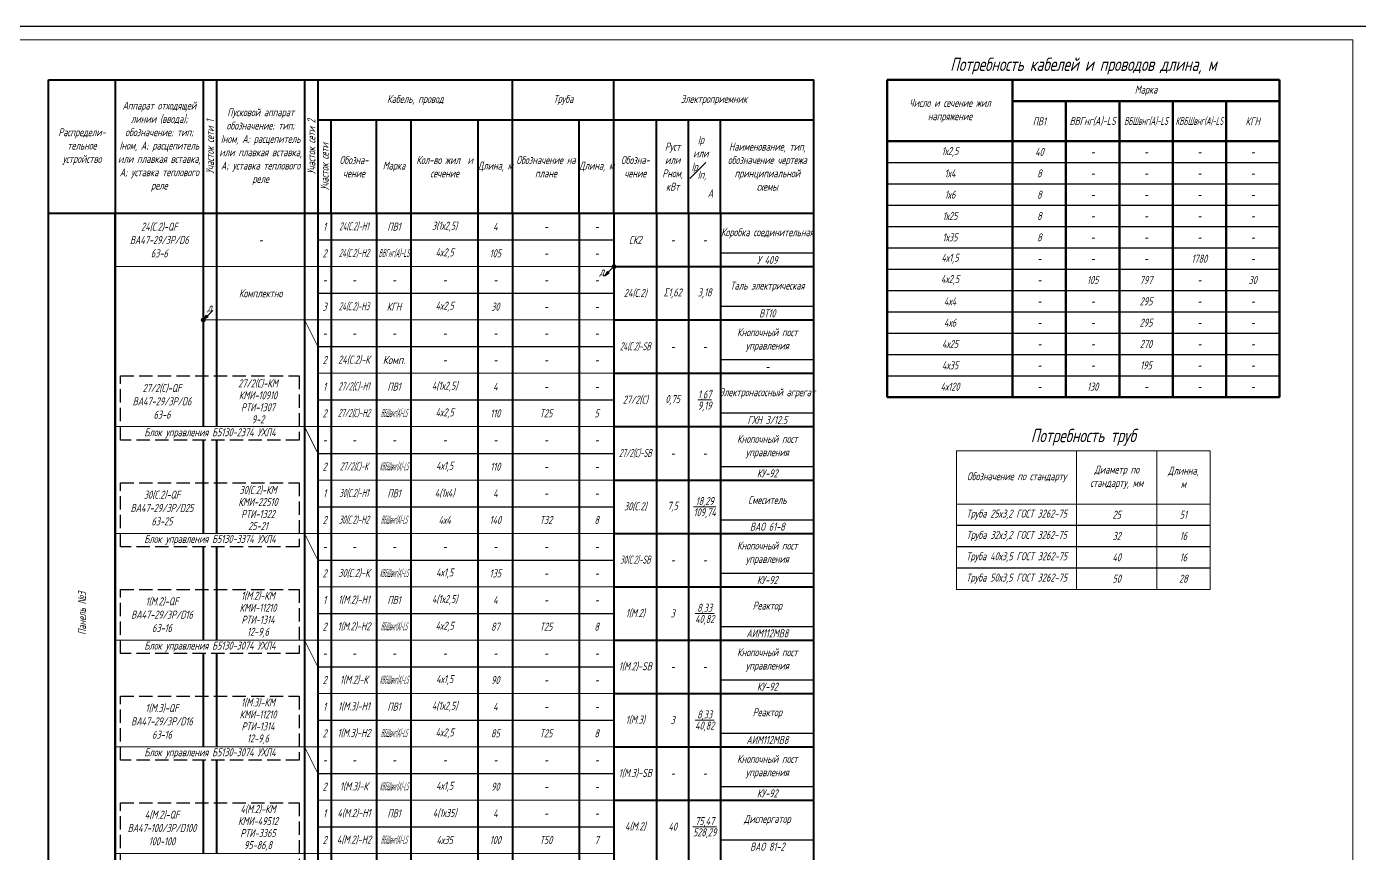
# Model space of a CAD drawing. Header units: millimetres. Extents: x -14296 to 10264, y -13087 to -5602.
# Drawn here: x -10792 to -10292.2, y -12802.7 to -12492.7 of the extents above; entities that cross this region are included whole.
import ezdxf

# ---------------------------------------------------------------- set-up
doc = ezdxf.new("R2010")
doc.units = ezdxf.units.MM
doc.linetypes.add('gost5', pattern=[7, 5, -2, 0])
for name, color, linetype, lineweight in [('КаБель контрольный (Вновь)', 142, 'gost5', 15), ('КаБель силовой (Вновь)', 1, 'Continuous', 15), ('Рамка толстая', 7, 'Continuous', 15), ('Рамка тонкая', 5, 'Continuous', 25), ('Схема распред. сети', 9, 'Continuous', 25), ('ТаБлица', 253, 'Continuous', 15), ('Текст', 7, 'Continuous', 20)]:
    doc.layers.add(name, color=color, linetype=linetype, lineweight=lineweight)
doc.styles.add('Simplex', font='simplex.shx', dxfattribs={"width": 0.7, "oblique": 15})

# ---------------------------------------------------------------- blocks, each defined once
blk = doc.blocks.new('A$C551E481E')
at = {"layer": 'Рамка толстая'}
for p, q in [((836, 589), (20, 589)), ((836, 5), (836, 589))]:
    blk.add_line(p, q, dxfattribs=at)
at = {"layer": 'Рамка тонкая'}
blk.add_line((841, 594), (0, 594), dxfattribs=at)

msp = doc.modelspace()

# ---------------------------------------------------------------- hatches: boundary and pattern name
at = {"layer": 'КаБель силовой (Вновь)'}
for points in [[(-10572.46622, -12582.74065, 1), (-10570.96622, -12582.74065, 1)], [(-10570.96622, -12582.74065, 1), (-10572.46622, -12582.74065, 1)], [(-10575.25175, -12586.27618), (-10573.48399, -12585.21552), (-10574.19109, -12584.50842)], [(-10726.46622, -12602.74065, 1), (-10724.96622, -12602.74065, 1)], [(-10724.96622, -12602.74065, 1), (-10726.46622, -12602.74065, 1)], [(-10725.71622, -12602.74065), (-10723.94845, -12601.67999), (-10724.65556, -12600.97288)]]:
    msp.add_hatch(color=256, dxfattribs=at).paths.add_polyline_path(points)

# ---------------------------------------------------------------- linework, layer by layer
at = {"layer": 'КаБель контрольный (Вновь)', "linetype": 'ByBlock'}
for p, q in [((-10687.71622, -12602.74065), (-10682.71622, -12612.74065)), ((-10682.71622, -12612.74065), (-10682.71622, -12622.74065)), ((-10682.71622, -12622.74065), (-10571.71622, -12622.74065)), ((-10687.71622, -12642.74065), (-10682.71622, -12652.74065)), ((-10682.71622, -12652.74065), (-10682.71622, -12662.74065)), ((-10682.71622, -12662.74065), (-10571.71622, -12662.74065)), ((-10687.71622, -12682.74065), (-10682.71622, -12692.74065)), ((-10682.71622, -12692.74065), (-10682.71622, -12702.74065)), ((-10682.71622, -12702.74065), (-10571.71622, -12702.74065)), ((-10687.71622, -12722.74065), (-10682.71622, -12732.74065)), ((-10682.71622, -12732.74065), (-10682.71622, -12742.74065)), ((-10682.71622, -12742.74065), (-10571.71622, -12742.74065)), ((-10687.71622, -12762.74065), (-10682.71622, -12772.74065)), ((-10682.71622, -12772.74065), (-10682.71622, -12782.74065)), ((-10682.71622, -12782.74065), (-10571.71622, -12782.74065))]:
    msp.add_line(p, q, dxfattribs=at)
at = {"layer": 'КаБель силовой (Вновь)', "lineweight": 200}
msp.add_line((-10758.71622, -12992.74065), (-10758.71622, -12562.74065), dxfattribs=at)
at = {"layer": 'КаБель силовой (Вновь)'}
for p, q in [((-10571.71622, -12582.74065), (-10758.71622, -12582.74065)), ((-10571.71622, -12582.74065), (-10573.83754, -12584.86197)), ((-10574.19109, -12584.50842), (-10575.25175, -12586.27618)), ((-10575.25175, -12586.27618), (-10573.48399, -12585.21552)), ((-10575.25175, -12586.27618), (-10573.48399, -12585.21552)), ((-10574.19109, -12584.50842), (-10573.48399, -12585.21552)), ((-10724.65556, -12600.97288), (-10725.71622, -12602.74065)), ((-10725.71622, -12602.74065), (-10723.94845, -12601.67999)), ((-10571.71622, -12602.74065), (-10725.71622, -12602.74065)), ((-10724.65556, -12600.97288), (-10723.94845, -12601.67999)), ((-10722.18069, -12599.20512), (-10724.30201, -12601.32644)), ((-10571.71622, -12642.74065), (-10758.71622, -12642.74065)), ((-10571.71622, -12682.74065), (-10758.71622, -12682.74065)), ((-10571.71622, -12722.74065), (-10758.71622, -12722.74065)), ((-10571.71622, -12762.74065), (-10758.71622, -12762.74065)), ((-10571.71622, -12802.74065), (-10758.71622, -12802.74065))]:
    msp.add_line(p, q, dxfattribs=at)
for centre in [(-10571.71622, -12582.74065), (-10571.71622, -12582.74065), (-10725.71622, -12602.74065), (-10725.71622, -12602.74065)]:
    msp.add_circle(centre, 0.75, dxfattribs=at)
at = {"layer": 'Рамка тонкая'}
for p, q in [((-10469.21622, -12543.74065), (-10322.21622, -12543.74065)), ((-10469.21622, -12551.74065), (-10322.21622, -12551.74065)), ((-10469.21622, -12559.74065), (-10322.21622, -12559.74065)), ((-10469.21622, -12567.74065), (-10322.21622, -12567.74065)), ((-10682.71622, -12572.74065), (-10571.71622, -12572.74065)), ((-10496.71622, -12577.74065), (-10531.71622, -12577.74065)), ((-10469.21622, -12575.74065), (-10322.21622, -12575.74065)), ((-10469.21622, -12583.74065), (-10322.21622, -12583.74065)), ((-10682.71622, -12592.74065), (-10571.71622, -12592.74065)), ((-10469.21622, -12591.74065), (-10322.21622, -12591.74065)), ((-10496.71622, -12597.74065), (-10531.71622, -12597.74065)), ((-10469.21622, -12599.74065), (-10322.21622, -12599.74065)), ((-10469.21622, -12607.74065), (-10322.21622, -12607.74065)), ((-10682.71622, -12612.74065), (-10571.71622, -12612.74065)), ((-10496.71622, -12617.74065), (-10531.71622, -12617.74065)), ((-10469.21622, -12615.74065), (-10322.21622, -12615.74065)), ((-10469.21622, -12623.74065), (-10322.21622, -12623.74065)), ((-10682.71622, -12632.74065), (-10571.71622, -12632.74065)), ((-10496.71622, -12637.74065), (-10531.71622, -12637.74065)), ((-10682.71622, -12652.74065), (-10571.71622, -12652.74065)), ((-10496.71622, -12657.74065), (-10531.71622, -12657.74065)), ((-10682.71622, -12672.74065), (-10571.71622, -12672.74065)), ((-10496.71622, -12677.74065), (-10531.71622, -12677.74065)), ((-10348.21622, -12679.74065), (-10443.21622, -12679.74065)), ((-10348.21622, -12687.74065), (-10443.21622, -12687.74065)), ((-10682.71622, -12692.74065), (-10571.71622, -12692.74065)), ((-10496.71622, -12697.74065), (-10531.71622, -12697.74065)), ((-10348.21622, -12695.74065), (-10443.21622, -12695.74065)), ((-10682.71622, -12712.74065), (-10571.71622, -12712.74065)), ((-10496.71622, -12717.74065), (-10531.71622, -12717.74065)), ((-10682.71622, -12732.74065), (-10571.71622, -12732.74065)), ((-10496.71622, -12737.74065), (-10531.71622, -12737.74065)), ((-10682.71622, -12752.74065), (-10571.71622, -12752.74065)), ((-10496.71622, -12757.74065), (-10531.71622, -12757.74065)), ((-10682.71622, -12772.74065), (-10571.71622, -12772.74065)), ((-10496.71622, -12777.74065), (-10531.71622, -12777.74065)), ((-10682.71622, -12792.74065), (-10571.71622, -12792.74065)), ((-10496.71622, -12797.74065), (-10531.71622, -12797.74065))]:
    msp.add_line(p, q, dxfattribs=at)
at = {"layer": 'Рамка тонкая', "linetype": 'gost5'}
for points in [[(-10756.71622, -12623.74065), (-10689.71622, -12623.74065), (-10689.71622, -12647.74065), (-10756.71622, -12647.74065)], [(-10756.71622, -12663.74065), (-10689.71622, -12663.74065), (-10689.71622, -12687.74065), (-10756.71622, -12687.74065)], [(-10756.71622, -12703.74065), (-10689.71622, -12703.74065), (-10689.71622, -12727.74065), (-10756.71622, -12727.74065)], [(-10756.71622, -12743.74065), (-10689.71622, -12743.74065), (-10689.71622, -12767.74065), (-10756.71622, -12767.74065)], [(-10756.71622, -12783.74065), (-10689.71622, -12783.74065), (-10689.71622, -12807.74065), (-10756.71622, -12807.74065)]]:
    msp.add_lwpolyline(points, close=True, dxfattribs=at)
at = {"layer": 'Схема распред. сети', "lineweight": 40}
for p, q in [((-10783.71622, -13062.74065), (-10783.71622, -12512.74065)), ((-10783.71622, -12512.74065), (-10496.71622, -12512.74065)), ((-10758.71622, -12512.74065), (-10758.71622, -13062.74065)), ((-10725.71622, -12512.74065), (-10725.71622, -12562.74065)), ((-10720.71622, -12512.74065), (-10720.71622, -12562.74065)), ((-10687.71622, -12512.74065), (-10687.71622, -12562.74065)), ((-10682.71622, -12512.74065), (-10682.71622, -12562.74065)), ((-10609.71622, -12562.74065), (-10609.71622, -12512.74065)), ((-10571.71622, -12562.74065), (-10571.71622, -12512.74065)), ((-10496.71622, -13062.74065), (-10496.71622, -12512.74065)), ((-10682.71622, -12527.74065), (-10609.71622, -12527.74065)), ((-10677.71622, -12562.74065), (-10677.71622, -12527.74065)), ((-10660.71622, -12562.74065), (-10660.71622, -12527.74065)), ((-10647.71622, -13062.74065), (-10647.71622, -12527.74065)), ((-10622.71622, -12527.74065), (-10622.71622, -13062.74065)), ((-10609.71622, -12527.74065), (-10571.71622, -12527.74065)), ((-10584.71622, -12562.74065), (-10584.71622, -12527.74065)), ((-10571.71622, -12527.74065), (-10496.71622, -12527.74065)), ((-10555.71622, -12562.74065), (-10555.71622, -12527.74065)), ((-10543.71622, -12562.74065), (-10543.71622, -12527.74065)), ((-10531.71622, -12562.74065), (-10531.71622, -12527.74065)), ((-10783.71622, -12562.74065), (-10496.71622, -12562.74065)), ((-10725.71622, -12562.74065), (-10725.71622, -12642.74065)), ((-10720.71622, -12562.74065), (-10720.71622, -12642.74065)), ((-10687.71622, -12562.74065), (-10687.71622, -13062.74065)), ((-10682.71622, -12562.74065), (-10682.71622, -13062.74065)), ((-10677.71622, -12562.74065), (-10677.71622, -13062.74065)), ((-10660.71622, -12562.74065), (-10660.71622, -13062.74065)), ((-10609.71622, -12562.74065), (-10609.71622, -13062.74065)), ((-10584.71622, -12562.74065), (-10584.71622, -13062.74065)), ((-10571.71622, -12562.74065), (-10571.71622, -13062.74065)), ((-10555.71622, -12562.74065), (-10555.71622, -13062.74065)), ((-10543.71622, -12562.74065), (-10543.71622, -13062.74065)), ((-10531.71622, -12562.74065), (-10531.71622, -13062.74065)), ((-10571.71622, -12582.74065), (-10496.71622, -12582.74065)), ((-10571.71622, -12602.74065), (-10496.71622, -12602.74065)), ((-10571.71622, -12622.74065), (-10496.71622, -12622.74065)), ((-10571.71622, -12642.74065), (-10496.71622, -12642.74065)), ((-10725.71622, -12647.74065), (-10725.71622, -12682.74065)), ((-10720.71622, -12647.74065), (-10720.71622, -12682.74065)), ((-10571.71622, -12662.74065), (-10496.71622, -12662.74065)), ((-10571.71622, -12682.74065), (-10496.71622, -12682.74065)), ((-10725.71622, -12687.74065), (-10725.71622, -12722.74065)), ((-10720.71622, -12687.74065), (-10720.71622, -12722.74065)), ((-10571.71622, -12702.74065), (-10496.71622, -12702.74065)), ((-10571.71622, -12722.74065), (-10496.71622, -12722.74065)), ((-10725.71622, -12727.74065), (-10725.71622, -12762.74065)), ((-10720.71622, -12727.74065), (-10720.71622, -12762.74065)), ((-10571.71622, -12742.74065), (-10496.71622, -12742.74065)), ((-10571.71622, -12762.74065), (-10496.71622, -12762.74065)), ((-10725.71622, -12767.74065), (-10725.71622, -12802.74065)), ((-10720.71622, -12767.74065), (-10720.71622, -12802.74065)), ((-10571.71622, -12782.74065), (-10496.71622, -12782.74065))]:
    msp.add_line(p, q, dxfattribs=at)
at = {"layer": 'ТаБлица', "lineweight": 60}
for p, q in [((-10469.21622, -12512.74065), (-10469.21622, -12631.74065)), ((-10469.21622, -12512.74065), (-10322.21622, -12512.74065)), ((-10422.21622, -12512.74065), (-10422.21622, -12631.74065)), ((-10322.21622, -12512.74065), (-10322.21622, -12631.74065)), ((-10422.21622, -12520.74065), (-10322.21622, -12520.74065)), ((-10402.21622, -12520.74065), (-10402.21622, -12631.74065)), ((-10382.21622, -12520.74065), (-10382.21622, -12631.74065)), ((-10362.21622, -12520.74065), (-10362.21622, -12631.74065)), ((-10342.21622, -12520.74065), (-10342.21622, -12631.74065)), ((-10469.21622, -12535.74065), (-10322.21622, -12535.74065)), ((-10469.21622, -12631.74065), (-10322.21622, -12631.74065))]:
    msp.add_line(p, q, dxfattribs=at)
at = {"layer": 'ТаБлица'}
for p, q in [((-10443.21622, -12651.74065), (-10348.21622, -12651.74065)), ((-10443.21622, -12703.74065), (-10443.21622, -12651.74065)), ((-10398.21622, -12651.74065), (-10398.21622, -12703.74065)), ((-10368.21622, -12651.74065), (-10368.21622, -12703.74065)), ((-10348.21622, -12651.74065), (-10348.21622, -12703.74065)), ((-10348.21622, -12671.74065), (-10443.21622, -12671.74065)), ((-10348.21622, -12703.74065), (-10443.21622, -12703.74065))]:
    msp.add_line(p, q, dxfattribs=at)

# ---------------------------------------------------------------- block references
msp.add_blockref('A$C551E481E', (-11130.71622, -13086.74065))

# ---------------------------------------------------------------- texts
at = {"layer": 'Текст', "lineweight": 35, "char_height": 5, "attachment_point": 5, "style": 'Simplex'}
for s, insert, width in [('{\\Q15;Потребность кабелей и проводов длина, м }', (-10395.71622, -12507.53024), 147), ('Потребность труб', (-10395.71622, -12646.74065), 95)]:
    msp.add_mtext(s, dxfattribs=dict(at, insert=insert, width=width))
at = {"layer": 'Текст', "char_height": 3, "attachment_point": 5, "style": 'Simplex'}
for s, insert, width in [('Кабель, провод', (-10646.21622, -12520.24065), 73), ('Труба', (-10590.71622, -12520.24065), 38), ('Электроприемник', (-10534.21622, -12520.24065), 75), ('Марка', (-10372.21622, -12516.74065), 100), ('{\\W0.7;Аппарат отходящей линии (ввода); обозначение; тип; Iном, А; расцепитель или плавкая вставка, А; уставка теплового реле}', (-10742.21622, -12537.74065), 33), ('Пусковой аппарат обозначение; тип; Iном, А; расцепитель или плавкая вставка, А; уставка теплового реле', (-10704.21622, -12537.74065), 33), ('Число и сечение жил\\Pнапряжение', (-10445.71622, -12524.24065), 47), ('ПВ1', (-10412.21622, -12528.24065), 20), ('{\\W0.6;ВВГнг(А)-LS}', (-10392.21622, -12528.24065), 20), ('{\\W0.5;ВБШвнг(А)-LS}', (-10372.21622, -12528.24065), 20), ('{\\W0.5;КВБШвнг(А)-LS}', (-10352.21622, -12528.24065), 20), ('КГН', (-10332.21622, -12528.24065), 20), ('Распредели-\\Pтельное устройство', (-10771.21622, -12537.74065), 25), ('Pуст или Pном, кВт', (-10549.71622, -12545.24065), 12), ('\\A1;Iр   или   \\SIр#Iп, ;       А', (-10537.71622, -12545.24065), 12), ('Наименование, тип, обозначение чертежа принципиальной схемы', (-10514.21622, -12545.24065), 35), ('1х2,5', (-10445.71622, -12539.74065), 47), ('40', (-10412.21622, -12539.74065), 20), ('Обозна- чение', (-10669.21622, -12545.24065), 17), ('Марка', (-10654.21622, -12545.24065), 13), ('Кол-во жил  и сечение', (-10635.21622, -12545.24065), 25), ('Обозначение на плане', (-10597.21622, -12545.24065), 25), ('Обозна-\\Pчение', (-10563.71622, -12545.24065), 16), ('-', (-10392.21622, -12539.74065), 20), ('-', (-10372.21622, -12539.74065), 20), ('-', (-10352.21622, -12539.74065), 20), ('-', (-10332.21622, -12539.74065), 20), ('Длина, м', (-10616.21622, -12545.24065), 13), ('Длина, м', (-10578.21622, -12545.24065), 13), ('1х4', (-10445.71622, -12547.74065), 47), ('8', (-10412.21622, -12547.74065), 20), ('-', (-10392.21622, -12547.74065), 20), ('-', (-10372.21622, -12547.74065), 20), ('-', (-10352.21622, -12547.74065), 20), ('-', (-10332.21622, -12547.74065), 20), ('1х6', (-10445.71622, -12555.74065), 47), ('8', (-10412.21622, -12555.74065), 20), ('-', (-10392.21622, -12555.74065), 20), ('-', (-10372.21622, -12555.74065), 20), ('-', (-10352.21622, -12555.74065), 20), ('-', (-10332.21622, -12555.74065), 20), ('1х25', (-10445.71622, -12563.74065), 47), ('8', (-10412.21622, -12563.74065), 20), ('24(С.2)-QF\\PВА47-29/3Р/D6\\P63-6', (-10742.21622, -12572.74065), 33), ('1', (-10680.21622, -12567.74065), 5), ('{\\W0.5;24(С.2)-Н1}', (-10669.21622, -12567.74065), 17), ('{\\W0.7;ПВ1}', (-10654.21622, -12567.74065), 13), ('3(1х2,5)', (-10635.21622, -12567.74065), 25), ('4', (-10616.21622, -12567.74065), 13), ('-', (-10597.21622, -12567.74065), 25), ('-', (-10578.21622, -12567.74065), 13), ('{\\W0.7;Коробка соединительная}', (-10514.21622, -12570.24065), 35), ('-', (-10392.21622, -12563.74065), 20), ('-', (-10372.21622, -12563.74065), 20), ('-', (-10352.21622, -12563.74065), 20), ('-', (-10332.21622, -12563.74065), 20), ('-', (-10704.21622, -12572.74065), 33), ('СК2', (-10563.71622, -12572.74065), 16), ('-', (-10549.71622, -12572.74065), 12), ('-', (-10537.71622, -12572.74065), 12), ('1х35', (-10445.71622, -12571.74065), 47), ('8', (-10412.21622, -12571.74065), 20), ('-', (-10392.21622, -12571.74065), 20), ('-', (-10372.21622, -12571.74065), 20), ('-', (-10352.21622, -12571.74065), 20), ('-', (-10332.21622, -12571.74065), 20), ('2', (-10680.21622, -12577.74065), 5), ('{\\W0.5;24(С.2)-Н2}', (-10669.21622, -12577.74065), 17), ('{\\W0.4;ВВГнг(А)-LS}', (-10654.21622, -12577.74065), 13), ('4х2,5', (-10635.21622, -12577.74065), 25), ('105', (-10616.21622, -12577.74065), 13), ('-', (-10597.21622, -12577.74065), 25), ('-', (-10578.21622, -12577.74065), 13), ('4х1,5', (-10445.71622, -12579.74065), 47), ('1780', (-10352.21622, -12579.74065), 20), ('У 409', (-10514.21622, -12580.24065), 35), ('-', (-10412.21622, -12579.74065), 20), ('-', (-10392.21622, -12579.74065), 20), ('-', (-10372.21622, -12579.74065), 20), ('-', (-10332.21622, -12579.74065), 20), ('-', (-10680.21622, -12587.74065), 5), ('-', (-10669.21622, -12587.74065), 17), ('-', (-10654.21622, -12587.74065), 13), ('-', (-10635.21622, -12587.74065), 25), ('-', (-10616.21622, -12587.74065), 13), ('-', (-10597.21622, -12587.74065), 25), ('-', (-10578.21622, -12587.74065), 13), ('д', (-10576.1975, -12584.75449), 7.177382), ('4х2,5', (-10445.71622, -12587.74065), 47), ('-', (-10412.21622, -12587.74065), 20), ('105', (-10392.21622, -12587.74065), 20), ('797', (-10372.21622, -12587.74065), 20), ('-', (-10352.21622, -12587.74065), 20), ('30', (-10332.21622, -12587.74065), 20), ('Комплектно', (-10704.21622, -12592.74065), 33), ('24(С.2)', (-10563.71622, -12592.74065), 16), ('Σ1,62', (-10549.71622, -12592.74065), 12), ('3,18', (-10537.71622, -12592.74065), 12), ('{\\W0.7;Таль электрическая}', (-10514.21622, -12590.24065), 35), ('д', (-10723.24135, -12598.26578), 7.177382), ('3', (-10680.21622, -12597.74065), 5), ('{\\W0.5;24(С.2)-Н3}', (-10669.21622, -12597.74065), 17), ('КГН', (-10654.21622, -12597.74065), 13), ('4х2,5', (-10635.21622, -12597.74065), 25), ('30', (-10616.21622, -12597.74065), 13), ('-', (-10597.21622, -12597.74065), 25), ('-', (-10578.21622, -12597.74065), 13), ('4х4', (-10445.71622, -12595.74065), 47), ('-', (-10412.21622, -12595.74065), 20), ('-', (-10392.21622, -12595.74065), 20), ('295', (-10372.21622, -12595.74065), 20), ('-', (-10352.21622, -12595.74065), 20), ('-', (-10332.21622, -12595.74065), 20), ('ВТ10', (-10514.21622, -12600.24065), 35), ('4х6', (-10445.71622, -12603.74065), 47), ('295', (-10372.21622, -12603.74065), 20), ('-', (-10680.21622, -12607.74065), 5), ('-', (-10669.21622, -12607.74065), 17), ('-', (-10654.21622, -12607.74065), 13), ('-', (-10635.21622, -12607.74065), 25), ('-', (-10616.21622, -12607.74065), 13), ('-', (-10597.21622, -12607.74065), 25), ('-', (-10578.21622, -12607.74065), 13), ('Кнопочный пост управления', (-10514.21622, -12610.24065), 35), ('-', (-10412.21622, -12603.74065), 20), ('-', (-10392.21622, -12603.74065), 20), ('-', (-10352.21622, -12603.74065), 20), ('-', (-10332.21622, -12603.74065), 20), ('{\\W0.5;24(С.2)-SB}', (-10563.71622, -12612.74065), 16), ('-', (-10549.71622, -12612.74065), 12), ('-', (-10537.71622, -12612.74065), 12), ('4х25', (-10445.71622, -12611.74065), 47), ('-', (-10412.21622, -12611.74065), 20), ('-', (-10392.21622, -12611.74065), 20), ('270', (-10372.21622, -12611.74065), 20), ('-', (-10352.21622, -12611.74065), 20), ('-', (-10332.21622, -12611.74065), 20), ('2', (-10680.21622, -12617.74065), 5), ('{\\W0.6;24(С.2)-К}', (-10669.21622, -12617.74065), 17), ('{\\W0.8;Комп.}', (-10654.21622, -12617.74065), 13), ('-', (-10635.21622, -12617.74065), 25), ('-', (-10616.21622, -12617.74065), 13), ('-', (-10597.21622, -12617.74065), 25), ('-', (-10578.21622, -12617.74065), 13), ('4х35', (-10445.71622, -12619.74065), 47), ('195', (-10372.21622, -12619.74065), 20), ('-', (-10514.21622, -12620.24065), 35), ('-', (-10412.21622, -12619.74065), 20), ('-', (-10392.21622, -12619.74065), 20), ('-', (-10352.21622, -12619.74065), 20), ('-', (-10332.21622, -12619.74065), 20), ('27/2(С)-QF\\PВА47-29/3Р/D6\\P63-6', (-10741.21622, -12633.24065), 31), ('1', (-10680.21622, -12627.74065), 5), ('{\\W0.5;27/2(С)-Н1}', (-10669.21622, -12627.74065), 17), ('{\\W0.7;ПВ1}', (-10654.21622, -12627.74065), 13), ('4(1х2,5)', (-10635.21622, -12627.74065), 25), ('4', (-10616.21622, -12627.74065), 13), ('-', (-10597.21622, -12627.74065), 25), ('-', (-10578.21622, -12627.74065), 13), ('4х120', (-10445.71622, -12627.74065), 47), ('-', (-10412.21622, -12627.74065), 20), ('130', (-10392.21622, -12627.74065), 20), ('-', (-10372.21622, -12627.74065), 20), ('-', (-10352.21622, -12627.74065), 20), ('-', (-10332.21622, -12627.74065), 20), ('27/2(С)', (-10563.71622, -12632.74065), 16), ('0,75', (-10549.71622, -12632.74065), 12), ('\\A1;{\\W0.7;\\S1,67/9,19;}', (-10537.71622, -12632.74065), 12), ('Электронасосный агрегат', (-10514.21622, -12630.24065), 35), ('2', (-10680.21622, -12637.74065), 5), ('{\\W0.5;27/2(С)-Н2}', (-10669.21622, -12637.74065), 17), ('{\\W0.3;ВБШвнг(А)-LS}', (-10654.21622, -12637.74065), 13), ('4х2,5', (-10635.21622, -12637.74065), 25), ('110', (-10616.21622, -12637.74065), 13), ('Т25', (-10597.21622, -12637.74065), 25), ('5', (-10578.21622, -12637.74065), 13), ('ГХН 3/12.5', (-10514.21622, -12640.24065), 35), ('Блок управления Б5130-2374 УХЛ4', (-10723.21622, -12645.24065), 67), ('-', (-10680.21622, -12647.74065), 5), ('-', (-10669.21622, -12647.74065), 17), ('-', (-10654.21622, -12647.74065), 13), ('-', (-10635.21622, -12647.74065), 25), ('-', (-10616.21622, -12647.74065), 13), ('-', (-10597.21622, -12647.74065), 25), ('-', (-10578.21622, -12647.74065), 13), ('Кнопочный пост управления', (-10514.21622, -12650.24065), 35), ('{\\W0.5;27/2(С)-SB}', (-10563.71622, -12652.74065), 16), ('-', (-10549.71622, -12652.74065), 12), ('-', (-10537.71622, -12652.74065), 12), ('2', (-10680.21622, -12657.74065), 5), ('{\\W0.5;27/2(С)-К}', (-10669.21622, -12657.74065), 17), ('{\\W0.3;КВБШвнг(А)-LS}', (-10654.21622, -12657.74065), 13), ('4х1,5', (-10635.21622, -12657.74065), 25), ('110', (-10616.21622, -12657.74065), 13), ('-', (-10597.21622, -12657.74065), 25), ('-', (-10578.21622, -12657.74065), 13), ('Диаметр по стандарту, мм', (-10383.21622, -12661.74065), 30), ('Длинна,\\Pм', (-10358.21622, -12661.74065), 20), ('КУ-92', (-10514.21622, -12660.24065), 35), ('Обозначение по стандарту', (-10420.71622, -12661.74065), 45), ('30(С.2)-QF\\PВА47-29/3Р/D25\\P63-25', (-10741.21622, -12673.24065), 31), ('1', (-10680.21622, -12667.74065), 5), ('{\\W0.5;30(С.2)-Н1}', (-10669.21622, -12667.74065), 17), ('{\\W0.7;ПВ1}', (-10654.21622, -12667.74065), 13), ('4(1х4)', (-10635.21622, -12667.74065), 25), ('4', (-10616.21622, -12667.74065), 13), ('-', (-10597.21622, -12667.74065), 25), ('-', (-10578.21622, -12667.74065), 13), ('30(С.2)', (-10563.71622, -12672.74065), 16), ('7,5', (-10549.71622, -12672.74065), 12), ('\\A1;\\S18,29/109,74;', (-10537.71622, -12672.74065), 12), ('Смеситель', (-10514.21622, -12670.24065), 35), ('2', (-10680.21622, -12677.74065), 5), ('{\\W0.5;30(С.2)-Н2}', (-10669.21622, -12677.74065), 17), ('{\\W0.3;ВБШвнг(А)-LS}', (-10654.21622, -12677.74065), 13), ('4х4', (-10635.21622, -12677.74065), 25), ('140', (-10616.21622, -12677.74065), 13), ('Т32', (-10597.21622, -12677.74065), 25), ('8', (-10578.21622, -12677.74065), 13), ('{\\W0.6;Труба 25х3,2 ГОСТ 3262-75}', (-10420.71622, -12675.74065), 45), ('25', (-10383.21622, -12675.74065), 30), ('51', (-10358.21622, -12675.74065), 20), ('ВАО 61-8', (-10514.21622, -12680.24065), 35), ('{\\W0.6;Труба 32х3,2 ГОСТ 3262-75}', (-10420.71622, -12683.74065), 45), ('32', (-10383.21622, -12683.74065), 30), ('16', (-10358.21622, -12683.74065), 20), ('Блок управления Б5130-3374 УХЛ4', (-10723.21622, -12685.24065), 67), ('-', (-10680.21622, -12687.74065), 5), ('-', (-10669.21622, -12687.74065), 17), ('-', (-10654.21622, -12687.74065), 13), ('-', (-10635.21622, -12687.74065), 25), ('-', (-10616.21622, -12687.74065), 13), ('-', (-10597.21622, -12687.74065), 25), ('-', (-10578.21622, -12687.74065), 13), ('Кнопочный пост управления', (-10514.21622, -12690.24065), 35), ('{\\W0.5;30(С.2)-SB}', (-10563.71622, -12692.74065), 16), ('-', (-10549.71622, -12692.74065), 12), ('-', (-10537.71622, -12692.74065), 12), ('{\\W0.6;Труба 40х3,5 ГОСТ 3262-75}', (-10420.71622, -12691.74065), 45), ('40', (-10383.21622, -12691.74065), 30), ('16', (-10358.21622, -12691.74065), 20), ('2', (-10680.21622, -12697.74065), 5), ('{\\W0.6;30(С.2)-К}', (-10669.21622, -12697.74065), 17), ('{\\W0.3;КВБШвнг(А)-LS}', (-10654.21622, -12697.74065), 13), ('4х1,5', (-10635.21622, -12697.74065), 25), ('135', (-10616.21622, -12697.74065), 13), ('-', (-10597.21622, -12697.74065), 25), ('-', (-10578.21622, -12697.74065), 13), ('{\\W0.6;Труба 50х3,5 ГОСТ 3262-75}', (-10420.71622, -12699.74065), 45), ('50', (-10383.21622, -12699.74065), 30), ('28', (-10358.21622, -12699.74065), 20), ('КУ-92', (-10514.21622, -12700.24065), 35), ('1(М.2)-QF\\PВА47-29/3Р/D16\\P63-16', (-10741.21622, -12713.24065), 31), ('1', (-10680.21622, -12707.74065), 5), ('{\\W0.6;1(М.2)-Н1}', (-10669.21622, -12707.74065), 17), ('{\\W0.7;ПВ1}', (-10654.21622, -12707.74065), 13), ('4(1х2,5)', (-10635.21622, -12707.74065), 25), ('4', (-10616.21622, -12707.74065), 13), ('-', (-10597.21622, -12707.74065), 25), ('-', (-10578.21622, -12707.74065), 13), ('1(М.2)', (-10563.71622, -12712.74065), 16), ('3', (-10549.71622, -12712.74065), 12), ('\\A1;{\\W0.7;\\S8,33/40,82;}', (-10537.71622, -12712.74065), 12), ('Реактор', (-10514.21622, -12710.24065), 35), ('2', (-10680.21622, -12717.74065), 5), ('{\\W0.6;1(М.2)-Н2}', (-10669.21622, -12717.74065), 17), ('{\\W0.3;ВБШвнг(А)-LS}', (-10654.21622, -12717.74065), 13), ('4х2,5', (-10635.21622, -12717.74065), 25), ('87', (-10616.21622, -12717.74065), 13), ('Т25', (-10597.21622, -12717.74065), 25), ('8', (-10578.21622, -12717.74065), 13), ('АИМ112МВ8', (-10514.21622, -12720.24065), 35), ('Блок управления Б5130-3074 УХЛ4', (-10723.21622, -12725.24065), 67), ('-', (-10680.21622, -12727.74065), 5), ('-', (-10669.21622, -12727.74065), 17), ('-', (-10654.21622, -12727.74065), 13), ('-', (-10635.21622, -12727.74065), 25), ('-', (-10616.21622, -12727.74065), 13), ('-', (-10597.21622, -12727.74065), 25), ('-', (-10578.21622, -12727.74065), 13), ('Кнопочный пост управления', (-10514.21622, -12730.24065), 35), ('{\\W0.6;1(М.2)-SB}', (-10563.71622, -12732.74065), 16), ('-', (-10549.71622, -12732.74065), 12), ('-', (-10537.71622, -12732.74065), 12), ('2', (-10680.21622, -12737.74065), 5), ('{\\W0.6;1(М.2)-К}', (-10669.21622, -12737.74065), 17), ('{\\W0.3;КВБШвнг(А)-LS}', (-10654.21622, -12737.74065), 13), ('4х1,5', (-10635.21622, -12737.74065), 25), ('90', (-10616.21622, -12737.74065), 13), ('-', (-10597.21622, -12737.74065), 25), ('-', (-10578.21622, -12737.74065), 13), ('КУ-92', (-10514.21622, -12740.24065), 35), ('1(М.3)-QF\\PВА47-29/3Р/D16\\P63-16', (-10741.21622, -12753.24065), 31), ('1', (-10680.21622, -12747.74065), 5), ('{\\W0.6;1(М.3)-Н1}', (-10669.21622, -12747.74065), 17), ('{\\W0.7;ПВ1}', (-10654.21622, -12747.74065), 13), ('4(1х2,5)', (-10635.21622, -12747.74065), 25), ('4', (-10616.21622, -12747.74065), 13), ('-', (-10597.21622, -12747.74065), 25), ('-', (-10578.21622, -12747.74065), 13), ('1(М.3)', (-10563.71622, -12752.74065), 16), ('3', (-10549.71622, -12752.74065), 12), ('\\A1;{\\W0.7;\\S8,33/40,82;}', (-10537.71622, -12752.74065), 12), ('Реактор', (-10514.21622, -12750.24065), 35), ('2', (-10680.21622, -12757.74065), 5), ('{\\W0.6;1(М.3)-Н2}', (-10669.21622, -12757.74065), 17), ('{\\W0.3;ВБШвнг(А)-LS}', (-10654.21622, -12757.74065), 13), ('4х2,5', (-10635.21622, -12757.74065), 25), ('85', (-10616.21622, -12757.74065), 13), ('Т25', (-10597.21622, -12757.74065), 25), ('8', (-10578.21622, -12757.74065), 13), ('АИМ112МВ8', (-10514.21622, -12760.24065), 35), ('Блок управления Б5130-3074 УХЛ4', (-10723.21622, -12765.24065), 67), ('-', (-10680.21622, -12767.74065), 5), ('-', (-10669.21622, -12767.74065), 17), ('-', (-10654.21622, -12767.74065), 13), ('-', (-10635.21622, -12767.74065), 25), ('-', (-10616.21622, -12767.74065), 13), ('-', (-10597.21622, -12767.74065), 25), ('-', (-10578.21622, -12767.74065), 13), ('Кнопочный пост управления', (-10514.21622, -12770.24065), 35), ('{\\W0.6;1(М.3)-SB}', (-10563.71622, -12772.74065), 16), ('-', (-10549.71622, -12772.74065), 12), ('-', (-10537.71622, -12772.74065), 12), ('2', (-10680.21622, -12777.74065), 5), ('{\\W0.6;1(М.3)-К}', (-10669.21622, -12777.74065), 17), ('{\\W0.3;КВБШвнг(А)-LS}', (-10654.21622, -12777.74065), 13), ('4х1,5', (-10635.21622, -12777.74065), 25), ('90', (-10616.21622, -12777.74065), 13), ('-', (-10597.21622, -12777.74065), 25), ('-', (-10578.21622, -12777.74065), 13), ('КУ-92', (-10514.21622, -12780.24065), 35), ('{\\W0.6;4(М.2)-QF\\PВА47-100/3Р/D100\\P100-100}', (-10741.21622, -12793.24065), 31), ('1', (-10680.21622, -12787.74065), 5), ('{\\W0.6;4(М.2)-Н1}', (-10669.21622, -12787.74065), 17), ('{\\W0.7;ПВ1}', (-10654.21622, -12787.74065), 13), ('4(1х35)', (-10635.21622, -12787.74065), 25), ('4', (-10616.21622, -12787.74065), 13), ('-', (-10597.21622, -12787.74065), 25), ('-', (-10578.21622, -12787.74065), 13), ('4(М.2)', (-10563.71622, -12792.74065), 16), ('40', (-10549.71622, -12792.74065), 12), ('\\A1;\\S75,47/528,29;', (-10537.71622, -12792.74065), 12), ('Диспергатор', (-10514.21622, -12790.24065), 35), ('2', (-10680.21622, -12797.74065), 5), ('{\\W0.6;4(М.2)-Н2}', (-10669.21622, -12797.74065), 17), ('{\\W0.3;ВБШвнг(А)-LS}', (-10654.21622, -12797.74065), 13), ('4х35', (-10635.21622, -12797.74065), 25), ('100', (-10616.21622, -12797.74065), 13), ('Т50', (-10597.21622, -12797.74065), 25), ('7', (-10578.21622, -12797.74065), 13), ('ВАО 81-2', (-10514.21622, -12800.24065), 35)]:
    msp.add_mtext(s, dxfattribs=dict(at, insert=insert, width=width))
at = {"layer": 'Текст', "char_height": 3, "attachment_point": 5, "rotation": 90, "style": 'Simplex'}
for s, insert, width in [('Участок сети 1', (-10723.21622, -12537.74065), 50), ('Участок сети 2', (-10685.21622, -12537.74065), 50), ('Участок сети', (-10680.21622, -12545.24065), 35), ('{\\W0.7;Панель \\fArial|b0|i0|c204|p34;№\\Fsimplex|c204;3}', (-10771.21622, -12712.74065), 300)]:
    msp.add_mtext(s, dxfattribs=dict(at, insert=insert, width=width))
at = {"layer": 'Текст', "char_height": 3, "width": 31, "attachment_point": 5, "line_spacing_factor": 0.9, "style": 'Simplex'}
for s, insert in [('27/2(С)-КМ\\PКМИ-10910\\PРТИ-1307\\P9-2', (-10705.21622, -12633.24065)), ('30(С.2)-КМ\\PКМИ-22510\\PРТИ-1322\\P25-21', (-10705.21622, -12673.24065)), ('1(М.2)-КМ\\PКМИ-11210\\PРТИ-1314\\P12-9,6', (-10705.21622, -12713.24065)), ('1(М.3)-КМ\\PКМИ-11210\\PРТИ-1314\\P12-9,6', (-10705.21622, -12753.24065)), ('4(М.2)-КМ\\PКМИ-49512\\PРТИ-3365\\P95-86,8', (-10705.21622, -12793.24065))]:
    msp.add_mtext(s, dxfattribs=dict(at, insert=insert))

doc.saveas('drawing.dxf')
